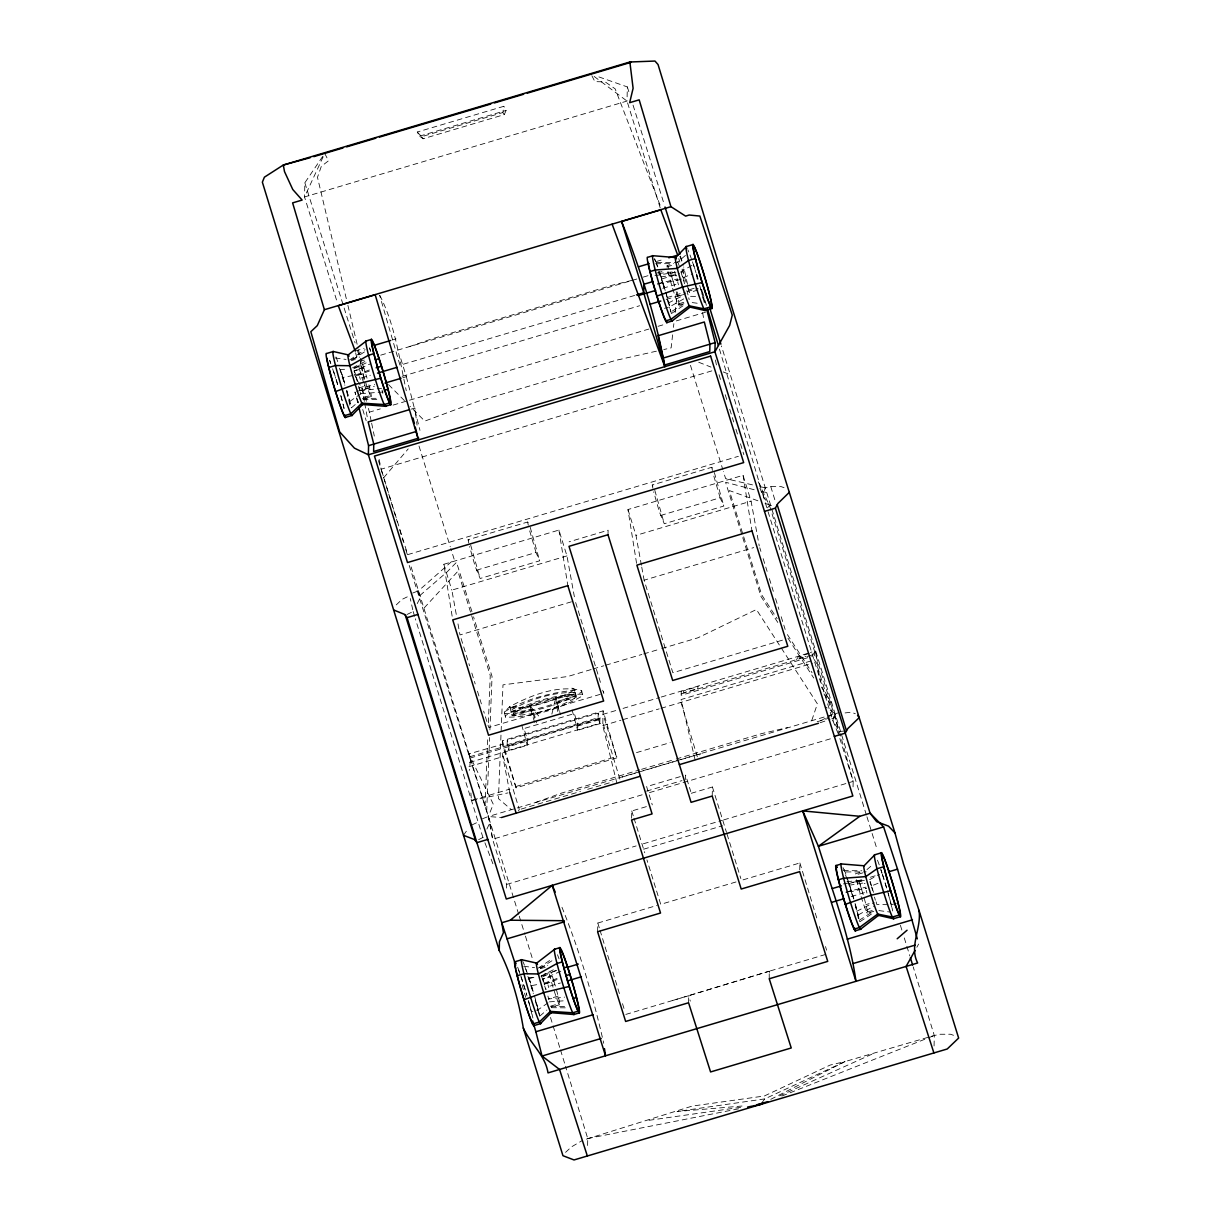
<?xml version="1.0" encoding="UTF-8"?>
<svg xmlns="http://www.w3.org/2000/svg" width="1221" height="1221" viewBox="0 0 1221 1221"><rect width="100%" height="100%" fill="white"/><g stroke="black" fill="none" stroke-linecap="round" stroke-linejoin="round"><path stroke-width="0.75" stroke-dasharray="5 3.75" d="M769.23 978.769L769.23 971.214L825.9 954.364M322.634 156.486L304.853 182.784L304.533 196.947L337.179 302.106M364.255 360.058L360.79 361.095L365.522 388.843L364.392 385.21M379.792 295.329C395.238 325.61 399.221 358.333 406.272 390.72M502.304 744.306L502.38 740.765L603.113 710.82L616.803 757.875L516.086 787.82L502.304 744.306L468.864 753.922L470.421 760.652L469.261 770.451M507.158 744.779L507.264 740.185L598.198 713.156L599.923 718.696L599.816 723.275L508.867 750.32L507.158 744.779L598.092 717.75L598.198 713.156M508.867 750.32L508.974 745.726L507.264 740.185M506.547 888.079L506.623 884.431L492.597 839.254L488.308 816.528L493.284 804.242L468.864 753.922M509.752 792.521L502.121 752.762L519.322 809.63L516.162 813.155M516.086 787.82L502.38 740.765M469.459 762.469L527.289 745.283L527.426 739.636L523.977 728.555L574.343 713.583L577.777 724.664L577.655 730.311L602.838 722.817L620.039 779.685L622.466 776.968L678.861 760.195M587.591 1145.512L587.744 1138.521L565.521 1066.254M597.603 931.745L597.802 923.045L657.142 905.402M616.895 783.21L602.777 725.64L603.113 710.82M607.997 534.737L608.104 530.219L569.108 541.803M323.183 156.746L304.533 196.947L627.014 101.068L627.335 86.92L596.306 76.007M631.593 818.223L631.761 810.973L647.161 806.394M683.134 272.588L683.211 268.895M698.03 289.988L689.331 292.567L683.729 266.956M695.115 759.95L681.059 699.557L814.438 659.905M681.257 691.101L681.165 695.329L808.18 657.57M685.515 779.563L685.622 775.03L690.765 791.62M688.568 1002.762L688.736 995.71L769.23 971.214L770.283 974.877M712.209 796.046L712.423 786.996L691.284 793.284M799.724 869.917L799.892 862.957L741.391 880.356M853.052 786.873L853.189 781.394L839.376 731.501L769.474 505.555L756.852 478.907M934.065 1045.97L934.294 1035.5L913.186 966.834M485.042 805.982L487.759 737.927M488.354 722.801L490.247 675.534L457.875 571.275L423.84 608.287M486.675 811.263L489.621 737.53M489.911 729.96L492.048 676.434L473.55 616.834M672.603 334.829L671.138 347.878L663.781 349.527M673.443 327.381L673.87 323.657M675.121 312.484L677.426 291.987M697.664 689.01L698.03 686.11M504.288 114.621L502.838 112.546L503.815 106.303L417.292 132.021L419.551 136.157L423.077 138.767L504.288 114.621L506.089 110.439L503.815 106.303M766.757 507.509L763.446 496.672L765.033 487.79L770.772 486.584L781.226 486.645L784.05 487.683M360.79 361.095L359.325 368.864L363.827 383.394M551.877 714.102L555.662 697.847L575.152 692.46L576.236 697.405C557.234 708.455 533.959 715.628 511.95 715.216L509.798 706.577C531.028 695.344 557.371 684.645 581.639 690.521L582.738 695.726C559.89 709.004 531.898 717.643 505.463 717.139L504.38 711.935L509.798 706.577M811.812 720.344L817.383 703.83L756.41 609.523L697.939 637.789L661.751 648.549M486.904 829.059L490.094 822.328L488.308 816.528L839.178 712.576M417.231 603.601L419.673 598.885L418.467 590.827L454.166 559.325L450.824 548.534M463.492 835.317L468.452 828.189M916.849 947.267L918.635 944.062M796.535 659.63L798.656 656.196L808.714 653.006M811.812 656.486L815.43 650.885L820.359 682.051M761.66 1103.082L764.758 1098.9L845.039 1061.568L934.294 1035.5L940.048 1034.263L950.503 1034.233L954.746 1035.729M383.699 477.732L408.196 448.916M767.475 507.875L769.474 505.555L774.114 505.067M396.276 604.868L402.091 599.358L408.135 596.443M565.567 1152.349L571.367 1146.946L581.974 1140.719M419.902 595.497L447.115 571.901L456.532 562.286L472.985 615.018M351.434 407.799L358.409 401.831M685.454 255.418L677.09 262.576L656.73 262.378M539.896 1016.025L546.871 1010.057M866.941 869.611L872.527 864.834M504.38 711.935C526.449 698.32 553.296 692.017 578.998 689.789M349.74 401.48L359.569 394.612M548.031 1002.838L538.202 1009.721L531.41 1011.736M349.694 359.92L365.14 349.633M671.596 313.415L685.5 304.166M538.156 968.146L552.06 958.897M860.057 921.641L872.42 913.415M364.407 351.953L350.335 360.958L355.25 359.493M672.313 311.065L684.813 303.067M540.369 968.192L554.426 959.187M859.218 920.298L873.274 911.293M691.941 265.4L681.15 271.489L683.104 277.655A25.931 1.618 73.4 0 1 685.057 284.127M683.714 298.901L669.749 306.776L664.468 308.348M869.611 879.715L878.861 874.495M858.21 915.002L873.717 906.257M575.152 692.46C553.159 692.032 529.868 699.221 510.866 710.256L510.882 711.522C532.875 711.95 556.165 704.761 575.152 693.711A193.116 30.082 -15.7 0 0 513.079 712.148L514.163 715.827L532.966 709.859L536.324 721.321M820.802 720.649L825.488 718.269M827.06 717.46L834.874 713.491L839.163 736.217L832.798 720.436L767.322 509.31M770.756 1099.327L845.039 1061.568L830.143 1065.063L764.331 1096L692.124 1106.104L584.859 1139.62M352.625 367.765L366.849 360.577M668.269 303.052L682.493 295.848M478.617 839.651L482.921 837.469L487.79 839.422M541.086 975.991L555.311 968.802M856.73 911.278L874.129 902.487M406.898 614.545L413.156 611.492L410.256 598.504M353.754 368.834L368.62 361.706M555.433 970.726L542.216 977.059L544.169 983.226A25.931 1.618 73.4 0 1 546.123 989.697M471.947 824.953L477.976 822.069M779.639 1095.878L872.984 1053.723M357.204 381.105A20.665 1.282 73.4 0 0 355.662 375.946L354.09 371.031L370.711 363.705M560.836 971.199L542.551 979.257L544.123 984.172L553.922 981.257L552.365 976.342A20.665 1.282 73.4 0 0 550.885 972.023M683.104 277.655L692.78 273.779M873.519 892.353A25.931 1.618 73.4 0 0 871.565 885.881L878.021 883.302M781.898 1096.031L934.294 1035.5M412.698 593.04L418.467 590.827M482.554 818.726L488.308 816.528L501.495 817.521M369.353 369.963L355.708 375L342.964 377.442L340.43 369.505L348.046 369.124M544.169 983.226L557.814 978.189M369.276 371.108L355.662 375.946L365.461 373.031A20.665 1.282 73.4 0 1 367.017 378.189M544.123 984.172L559.447 978.738M820.115 722.725L830.082 719.337M831.745 718.772L835.072 717.643L833.378 716.91L815.994 662.24L813.552 658.623L815.43 650.885L810.393 652.472M535.668 802.456L561.507 793.116L639.743 769.856M510.882 711.522L555.662 697.847L560.561 714.636M409.142 346.718L431.822 338.873L612.637 285.119L633.592 279.96M672.786 1000.457L769.23 971.214M419.551 136.157L506.089 110.439M417.292 132.021L421.627 136.691L502.838 112.546M355.204 351.038L364.087 348.397M392.49 339.942L396.047 338.889M656.318 261.508L663.461 259.386M351.327 359.432L357.86 357.478M667.17 267.43A20.665 1.282 73.4 0 1 667.277 265.491L673.809 263.553M667.277 265.491L667.933 266.529L672.832 265.079M380.677 355.174L636.828 279.014M643.208 277.121L649.557 275.229M657.173 272.97L662.301 271.444M654.96 275.671L675.915 272.146M354.304 367.582L360.851 365.644M668.635 274.13L676.8 271.703M360.943 368.376L359.325 368.864L358.501 365.293M661.736 278.953L679.563 273.657M354.09 371.031L363.904 368.116L365.461 373.031M670.207 272.283A20.665 1.282 73.4 0 1 671.687 276.602L676.587 275.152M657.539 283.791L677.579 278.892M657.524 284.172L662.805 282.6A32.021 1.999 73.4 0 1 665.201 290.613M671.687 276.602L673.244 281.517L683.058 278.602L681.486 273.687A20.665 1.282 73.4 0 0 680.494 270.726M634.63 295.451L399.969 365.216L379.67 295.375M361.477 377.884L370.375 375.244M662.774 288.309L676.8 284.127M358.547 388.049L365.598 385.958M689.407 289.682L694.627 288.125M364.362 401.373L361.95 388.293L374.74 384.493M402.136 376.343L639.636 305.738M667.048 297.588L685.317 292.155M687.148 291.605L698.107 288.354M356.715 391.468L374.404 386.202M402.808 377.762L406.364 376.709L400.152 356.73M666.162 299.466L685.775 293.635M358.638 386.172A20.665 1.282 73.4 0 1 359.844 390.796L369.658 387.881M677.441 296.367L682.341 294.917M363.812 397.435L370.36 395.482L371.001 396.535L362.835 398.962M667.979 271.459A20.665 1.282 73.4 0 0 678.128 303.983L684.676 302.03M678.128 303.983L678.784 305.021L685.332 303.083M371.26 421.352L369.353 412.164L380.311 408.898M393.101 405.097L407.722 400.747M409.539 400.213L648.87 329.044M658.012 326.328L663.491 324.71M676.281 320.909L705.509 312.21M411.279 409.111L414.865 408.043L417.063 425.122M711.843 370.879L381.166 469.185L378.876 458.15M407.692 554.639L738.369 456.318M468.742 542.918L468.101 539.728L527.655 522.023L528.342 523.076M652.869 488.171L652.243 484.981L711.782 467.277L712.469 468.345M452.136 616.178L443.818 564.285L558.928 530.067L566.956 555.906L574.755 598.839M636.568 563.293L627.96 509.539L743.055 475.32L751.083 501.159L759.233 545.955M476.465 570.207L536.019 552.503L539.682 560.79L480.143 578.495L475.274 566.712L469.551 546.55M660.607 515.46L720.146 497.756L723.824 506.043L664.27 523.748L659.401 511.965L653.693 491.804M456.257 614.392L451.846 590.125L566.956 555.906M641.407 565.247L635.988 535.378L751.083 501.159M571.443 601.8L459.996 634.935L457.616 621.855M782.478 640.155L672.863 672.74L644.123 580.189L753.754 547.588M591.162 669.535L567.643 676.541L502.991 684.859L498.443 798.641L511.37 809.676M592.979 669.001L603.83 665.781M605.647 665.231L641.849 654.471M643.65 653.937L659.935 649.099M600.183 694.352L488.721 727.487L483.653 711.156M615.766 710.561L603.021 714.346L616.803 757.875M623.046 708.409L659.432 697.588M661.248 697.038L798.656 656.196M809.202 653.494L800.778 655.998L799.328 658.348L805.952 656.379M469.749 756.776L602.96 717.17M681.196 693.91L813.003 654.731M508.974 745.726L599.923 718.696M470.024 758.104L527.396 741.04M577.747 726.068L602.93 718.589M602.777 725.64L620.97 720.222M622.786 719.688L659.172 708.867M660.988 708.333L812.347 663.324M469.001 766.696L502.731 756.669M516.117 786.446L616.834 756.501M470.894 792.994L471.443 800.503L509.829 789.087M636.492 752.624L670.176 742.612M641.574 769.306L674.404 759.554M676.22 759.004L761.736 733.577L787.514 727.579M680.692 759.66L700.701 753.708L697.481 757.31L680.997 702.38M521.123 809.096L580.479 791.452M587.667 789.315L612.85 781.822M817.185 721.718L829.792 717.979M680.295 776.617L646.626 786.629L652.289 804.868M646.52 791.147L681.974 780.616M642.17 794.795L492.597 839.254L490.094 822.328L408.882 564.392M649.465 792.612L831.867 738.384M506.623 884.431L636.126 845.924M643.421 843.757L721.855 820.436M723.671 819.902L853.189 781.394L839.712 738.033M643.62 849.206L722.496 825.762M736.019 881.959L660.729 904.334L646.932 859.874M539.789 967.658L547.954 965.231A20.665 1.282 73.4 0 0 547.695 965.536M855.478 874.022A20.665 1.282 73.4 0 1 855.738 873.717L862.285 871.779M540.43 968.696L545.344 967.246M862.926 872.817L856.394 874.755L855.738 873.717M843.421 883.897L864.376 880.372M528.113 978.998L535.271 976.876M544.23 974.205L556.776 970.481M848.626 883.714L863.11 879.395M870.359 877.243L879.41 874.557M541.132 976.296L549.313 973.87M857.096 882.371L863.629 880.417M552.365 976.342L542.551 979.257A20.665 1.282 73.4 0 0 541.086 974.938M858.668 880.524A20.665 1.282 73.4 0 1 860.149 884.843L865.048 883.378M846 892.017L866.04 887.133M845.985 892.398L851.266 890.842A32.021 1.999 73.4 0 1 853.662 898.839M873.793 911.309L867.246 913.247A20.665 1.282 73.4 0 0 861.705 889.743L866.605 888.293M549.938 986.11L560.424 982.997M851.205 896.55L865.262 892.368M558.119 996.107L548.305 999.022L564.636 997.13M865.903 904.608L869.169 903.632M896.351 903.235L891.254 904.746L876.831 904.517A25.931 1.618 73.4 0 0 875.304 898.717M550.64 1006.15L558.821 1003.708L559.462 1004.761L551.297 1007.188M856.44 879.685A20.665 1.282 73.4 0 0 866.605 912.209L873.137 910.255M625.808 1014.422L688.736 995.71L690.292 1001.159M559.142 710.988L556.745 702.808L576.236 697.405L574.068 688.766L571.871 688.156M658.745 271.306A27.228 1.694 73.4 0 1 660.683 276.999L662.744 283.47L677.518 279.93M847.679 880.86A27.228 1.694 73.4 0 1 849.144 885.225L851.205 891.696L865.979 888.155M656.41 351.19L615.903 360.332L477.793 401.388L424.801 421.108L410.027 406.257M471.443 800.503L507.936 792.902M587.744 1138.521L740.17 1108.5M526.755 971.824A31.715 1.969 73.4 0 0 524.786 966.559A33.455 2.076 73.4 0 1 528.891 977.731L531.425 985.668L538.705 984.279M512.072 707.005L517.277 706.165M660.683 276.999L676.281 274.527M849.144 885.225L864.758 882.752M764.758 1098.9L677.075 1111.507L745.436 1105.753M649.053 1120.298L743.894 1106.852M658.485 273.535L674.816 271.642M359.844 390.796L381.608 388.278M845.085 712.927L851.068 712.225L855.311 713.72M846.947 881.76L863.278 879.868M844.718 731.028L839.376 731.501L832.798 720.436L834.874 713.491L825.671 706.974M383.089 392.002L360.973 393.62A25.931 1.618 73.4 0 0 359.447 387.82M549.435 1001.861L564.178 1000.777M528.891 977.731L536.507 977.349M655.753 263.721L672.237 263.644M362.378 398.397L378.876 398.305M846.046 871.947L866.193 871.84M550.839 1006.623L567.338 1006.547M363.049 399.465L377.854 399.618M843.345 870.588L861.843 870.771M551.51 1007.691L568.162 1007.859M695.573 296.398L688.369 296.291A25.931 1.618 73.4 0 1 689.178 299.649M692.215 302.579L699.465 303.541M335.195 357.997L346.062 359.432M878.876 910.576L889.743 912.011M523.656 966.223L534.523 967.658M754.181 489.728L725.61 482.28L760.988 596.474L778.754 623.946M761.202 491.3L766.467 492.475M752.487 484.874L725.625 478.617L723.397 471.413M759.66 486.538L765.033 487.79M582.722 694.215C556.272 693.711 528.296 702.334 505.448 715.613L505.463 717.139M532.966 709.859L530.769 709.248L511.95 715.216L511.95 713.949C530.952 702.899 554.227 695.726 576.22 696.138L556.745 701.541L556.745 702.808M509.813 707.844C531.807 708.256 555.082 701.083 574.084 690.033L574.068 688.766M504.395 713.446C530.83 713.949 558.821 705.326 581.654 692.048L581.639 690.521M757.905 500.778L729.334 490.567L761.69 594.825L777.121 618.681M765.033 503.342L770.39 505.25M698.733 362.255L710.988 367.094M723.244 371.932L730.25 374.694M594.123 76.419L627.014 101.068M388.553 384.63L404.67 400.839M534.6 722.344L529.7 705.555L540.109 717.597M421.627 136.691L423.077 138.767M759.844 488.049L763.446 496.672L769.474 505.555M787.392 634.584L812.057 672.74M821.321 687.041L831.593 702.945M788.003 638.262L813.705 678.006M823.977 693.91L833.226 708.226M652.243 484.981L652.914 486.05M468.101 539.728L468.788 540.796M866.605 912.209L867.246 913.247M354.136 374.084L360.21 385.149M591.864 75.717L594.871 81.609L605.204 81.914L615.14 88.828L660.805 207.005M324.725 153.388L328.48 160.821L321.337 166.3L317.475 177.32L347.451 303.48M361.95 388.293L364.194 394.154A15.095 0.946 73.4 0 1 366.437 401.251M627.96 509.539L635.988 535.378M443.818 564.285L451.846 590.125M561.965 907.264C579.761 951.159 593.284 997.114 603.723 1043.283M529.7 705.555L536.446 722.832M679.883 256.379L683.302 265.201M602.64 690.186L603.83 693.269L602.701 689.636M484.92 842.749L492.933 863.858M714.346 472.558L723.824 506.043M654.792 490.262L664.27 523.748M530.204 527.304L539.682 560.79M470.65 545.009L480.143 578.495M674.389 271.413L677.899 281.074M720.146 497.756L713.247 474.099M536.019 552.503L529.105 528.846M339.453 368.162L344.887 385.332M527.915 976.388L533.348 993.558M693.482 264.53L696.016 272.481M882.447 874.358L884.477 880.707A33.455 2.076 73.4 0 1 886.98 889.071M870.1 881.257L871.565 885.881M869.947 881.928L871 885.194M860.149 884.843L861.705 889.743M660.24 274.099L662.82 282.219A34.157 2.121 73.4 0 1 665.384 290.751M662.805 282.6L660.378 275A32.021 1.999 73.4 0 0 659.203 271.505M848.839 883.226L851.266 890.842M354.243 370.375L355.708 375A25.931 1.618 73.4 0 1 357.646 381.471M333.638 371.52L335.668 377.869M627.335 86.92L629.044 92.369M633.043 105.113L664.453 205.174M680.448 256.105L682.157 261.569M304.853 182.784L355.082 342.903M357.371 350.168L359.646 357.448M358.364 402.869L354.96 391.987L357.692 402.716M866.376 814.972L721.428 345.955M866.941 816.773L877.06 849.389M719.016 374.694L721.275 381.975M725.228 394.704L727.487 401.968M729.746 409.249L733.699 421.962M735.958 429.243L738.201 436.508M740.46 443.788L743.848 454.685M678.8 258.638L679.883 262.118M682.051 269.108L686.507 283.486M687.072 285.302L689.331 292.567M627.579 102.885L660.256 208.028M678.479 284.829L677.716 282.082M759.798 547.771L760.912 551.404M763.171 558.669L767.109 571.367M769.367 578.632L773.32 591.33M775.564 598.595L778.952 609.477M781.196 616.742L785.149 629.441M866.941 893.055L866.193 890.307M690.46 365.308L722.832 469.612M712.423 786.996L726.495 832.34M727.044 834.111L740.842 878.571M575.656 602.518L600.442 682.371M631.761 810.973L633.455 816.437M634.02 818.253L644.734 852.762M598.092 717.75L599.816 723.275M419.001 446.016L450.259 546.733M461.111 638.552L469.566 665.781M471.825 673.046L475.198 683.928M477.457 691.193L481.395 703.891M360.302 379.426L359.539 376.679M548.763 987.652L548 984.904M381.73 471.016L407.127 552.823M518.696 914.376L410.195 563.904M519.246 916.193L524.877 934.309M525.442 936.125L532.722 959.66M482.921 837.469L415.354 618.788M770.772 486.584L775.732 502.731M900.396 925.274L902.075 930.707M904.288 937.926L909.843 955.997M799.892 862.957L817.154 919.291M819.383 926.571L820.497 930.204M825.503 946.55L826.617 950.182M597.802 923.045L599.45 928.418M599.999 930.219L620.314 996.504M622.512 1003.662L624.709 1010.835M550.503 1017.475L559.951 1048.198M560.515 1049.999L564.957 1064.453M362.729 409.508L366.178 420.726M378.418 460.531L397.329 522.069M399.71 529.792L403.449 541.971M405.769 549.542L407.906 556.44M413.156 611.492L414.804 616.956M706.41 305.357L701.526 288.95L705.601 305.052M719.444 349.084L763.446 496.672M522.008 984.752L525.747 997.404M572.115 710.057L577.655 730.311M521.749 725.03L527.289 745.283M535.195 1000.106L537.942 1011.049M346.733 391.865L350.183 406.501M406.364 376.709L419.978 430.372M368.452 408.409L369.353 412.164M347.893 305.342L358.028 348.016M358.47 349.862L361.111 360.989M355.616 352.808L356.853 358.165M715.414 360.042L716.941 367.399M371.642 423.199L374.313 436.08M711.782 467.277L712.423 470.467M527.655 522.023L528.281 525.213M702.594 312.652L703.968 320.116M364.697 403.251L367.811 420.07M641.742 567.109L644.123 580.189M743.055 475.32L751.968 530.921M558.928 530.067L567.841 585.668M555.662 697.847L557.829 712.621M696.703 274.069L697.237 279.426M335.973 356.944A33.455 2.076 73.4 0 1 338.049 362.515M342.964 377.442A33.455 2.076 73.4 0 1 344.978 384.142M346.886 390.781A33.455 2.076 73.4 0 1 351.221 407.738M329.67 360.195A33.455 2.076 73.4 0 1 330.708 362.988M336.172 379.472A33.455 2.076 73.4 0 1 338.675 387.82M340.995 396.016A33.455 2.076 73.4 0 1 344.108 408.348M369.52 347.771A34.157 2.121 73.4 0 1 370.589 350.625M369.459 348.214A32.021 1.999 73.4 0 1 370.741 351.587M329.533 360.348A31.715 1.969 73.4 0 1 330.799 363.69M332.6 368.788A31.715 1.969 73.4 0 1 335.668 378.235M336.157 379.777A31.715 1.969 73.4 0 1 338.522 387.698M340.72 395.482A31.715 1.969 73.4 0 1 343.986 408.501M340.537 370.222A31.715 1.969 73.4 0 1 345.314 385.683M346.672 390.399A31.715 1.969 73.4 0 1 350.473 405.143M360.18 392.185A20.665 1.282 73.4 0 1 360.76 394.673M382.066 390.094A27.228 1.694 73.4 0 1 382.814 393.376M370.36 395.482A20.665 1.282 73.4 0 1 360.195 362.958M359.233 357.295A20.665 1.282 73.4 0 1 359.493 357.005M362.423 363.797A20.665 1.282 73.4 0 1 363.904 368.116M368.879 384.859A20.665 1.282 73.4 0 1 371.001 396.535M877.487 860.21A33.455 2.076 73.4 0 1 879.563 865.765M880.723 869.123A33.455 2.076 73.4 0 1 881.944 872.771M887.453 890.72A33.455 2.076 73.4 0 1 892.734 911.003M844.154 869.52A34.157 2.121 73.4 0 1 848.702 882.34L851.281 890.445A34.157 2.121 73.4 0 1 853.845 898.977M855.295 904.074A34.157 2.121 73.4 0 1 859.721 921.397M843.024 867.612A32.021 1.999 73.4 0 1 844.581 871.214M855.021 903.601A32.021 1.999 73.4 0 1 857.325 912.163M857.753 913.857A32.021 1.999 73.4 0 1 859.172 919.84M880.906 870.039A31.715 1.969 73.4 0 1 882.05 873.488M882.524 874.938A31.715 1.969 73.4 0 1 886.828 888.949M888.186 893.665A31.715 1.969 73.4 0 1 892.276 909.737M871.519 886.828A20.665 1.282 73.4 0 1 872.557 890.277M874.495 897.069A20.665 1.282 73.4 0 1 875.335 900.213M845.527 875.014A27.228 1.694 73.4 0 1 847.206 879.532M851.205 891.696A27.228 1.694 73.4 0 1 853.25 898.503M855.143 905.188A27.228 1.694 73.4 0 1 858.47 919.047M696.519 274.13A33.455 2.076 73.4 0 1 698.519 280.83M700.823 289.041A33.455 2.076 73.4 0 1 704.273 302.777M654.532 258.501A34.157 2.121 73.4 0 1 655.692 261.279M656.181 262.546A34.157 2.121 73.4 0 1 657.798 266.972M665.872 292.445A34.157 2.121 73.4 0 1 671.26 313.171M654.563 259.386A32.021 1.999 73.4 0 1 655.54 261.584M656.12 262.988A32.021 1.999 73.4 0 1 657.402 266.361M665.659 292.201A32.021 1.999 73.4 0 1 670.711 311.614M687.835 249.801A31.715 1.969 73.4 0 1 688.812 251.969M689.987 254.945A31.715 1.969 73.4 0 1 691.33 258.638M692.429 261.798A31.715 1.969 73.4 0 1 695.985 272.787M696.474 274.359A31.715 1.969 73.4 0 1 698.366 280.723M699.725 285.439A31.715 1.969 73.4 0 1 703.815 301.511M683.577 280.311A20.665 1.282 73.4 0 1 684.599 283.76M662.744 283.47A27.228 1.694 73.4 0 1 664.789 290.277M667.109 298.535A27.228 1.694 73.4 0 1 669.474 308.135M667.933 266.529A20.665 1.282 73.4 0 1 668.925 268.849M673.244 281.517A20.665 1.282 73.4 0 1 674.801 286.676M676.22 291.743A20.665 1.282 73.4 0 1 678.784 305.021M677.701 261.767A25.931 1.618 73.4 0 1 679.303 266.071M686.843 290.491A25.931 1.618 73.4 0 1 688.018 294.917M522.817 961.431A33.455 2.076 73.4 0 1 524.435 965.185M531.425 985.668A33.455 2.076 73.4 0 1 533.928 994.031M534.416 995.695A33.455 2.076 73.4 0 1 539.682 1015.964M517.643 967.2A33.455 2.076 73.4 0 1 519.719 972.755M520.879 976.098A33.455 2.076 73.4 0 1 522.1 979.746L524.633 987.697A33.455 2.076 73.4 0 1 526.648 994.382M528.571 1001.037A33.455 2.076 73.4 0 1 529.456 1004.257M529.883 1005.814A33.455 2.076 73.4 0 1 532.89 1017.993M557.493 954.746A34.157 2.121 73.4 0 1 559.05 958.851M529.014 978.464A31.715 1.969 73.4 0 1 533.775 993.909M535.973 1001.678A31.715 1.969 73.4 0 1 539.239 1014.712M518.604 970.161A31.715 1.969 73.4 0 1 519.963 973.854M521.062 977.014A31.715 1.969 73.4 0 1 526.999 995.924M528.342 1000.655A31.715 1.969 73.4 0 1 531.807 1013.934M544.642 985.881A20.665 1.282 73.4 0 1 545.665 989.331M558.821 1003.708A20.665 1.282 73.4 0 1 548.656 971.183M553.922 981.257A20.665 1.282 73.4 0 1 559.462 1004.761M547.908 996.061A25.931 1.618 73.4 0 1 548.702 999.053M683.699 690.811L683.653 692.75L695.283 689.285L695.527 687.286L683.699 690.811"/><path stroke-width="1.5" d="M499.252 950.533L499.404 941.834L503.449 932.615L501.77 922.755L407.051 617.658L404.7 614.438L393.635 609.966L262.362 182.173L264.392 177.182L283.303 165.033L629.868 61.996L654.975 61.05L658.043 64.53L733.195 311.508L894.947 832.89L903.418 863.69L919.001 910.378L958.638 1038.064L947.221 1048.992L574.023 1159.95L562.957 1155.707L523.305 1028.021C518.788 1001.388 511.538 974.755 499.252 950.533L393.635 609.966M359.05 408.089L368.574 445.65L368.376 454.792L506.288 899.022L852.853 795.985L714.926 351.755L715.14 342.613L706.974 310.424M919.001 910.378C921.748 928.174 908.943 946.016 917.643 962.987L548.015 1072.893C545.283 1055.158 530.387 1043.772 523.305 1028.021M310.195 157.707L283.303 165.033L284.508 171.612L292.765 189.484L302.136 200.061L292.613 202.884L324.389 309.707L317.277 325.625L310.836 331.715L339.667 431.868L354.426 448.153L368.376 454.792L714.926 351.755L729.67 325.397L732.264 315.14L699.877 216.056L689.178 215.033L685.607 216.117L670.94 206.67L639.178 99.847L629.654 102.686L633.104 88.294L629.868 61.996L631.211 62.271L527.243 93.178M764.499 511.385L775.381 508.15L777.899 503.479L789.331 492.322M915.048 950.457L906.104 966.422L933.897 1052.96M686.355 246.535L675.625 257.539L652.96 255.723L647.679 257.295A34.157 2.121 73.4 0 0 653.067 283.364A34.157 2.121 73.4 0 0 665.628 320.909L666.697 322.634L671.977 321.062L690.063 307.127L704.975 310.516L711.767 308.486A33.455 2.076 73.4 0 0 702.792 270.467L700.274 262.515A33.455 2.076 73.4 0 0 694.2 246.215L693.146 244.521L686.355 246.535A33.455 2.076 73.4 0 0 691.62 272.054A33.455 2.076 73.4 0 0 703.922 308.821L704.975 310.516A33.455 2.076 73.4 0 0 705.402 310.012M864.086 865.781L874.816 854.776L881.608 852.746L882.661 854.441A33.455 2.076 73.4 0 1 888.735 870.741L891.269 878.693A33.455 2.076 73.4 0 1 900.228 916.727L893.436 918.741L878.525 915.368L877.701 914.056A25.931 1.618 73.4 0 1 868.177 885.561A25.931 1.618 73.4 0 1 864.086 865.781L841.422 863.949L836.141 865.521A34.157 2.121 73.4 0 0 841.528 891.589A34.157 2.121 73.4 0 0 854.09 929.135L855.158 930.86L860.439 929.288L878.525 915.368A25.931 1.618 73.4 0 0 878.845 914.987M897.191 938.781L907.066 930.219M515.72 965.277L501.77 922.755L510.317 920.207L552.243 885.362L555.234 892.093M349.038 356.196L348.229 354.884A25.931 1.618 73.4 0 0 352.304 374.664A25.931 1.618 73.4 0 0 361.843 403.159L362.668 404.472L385.317 406.288L390.613 404.716A34.157 2.121 73.4 0 0 381.44 365.873L378.861 357.768A34.157 2.121 73.4 0 0 372.664 341.102L371.581 339.392L366.3 340.949L348.229 354.884L333.302 351.511L326.511 353.525A33.455 2.076 73.4 0 0 331.791 379.044A33.455 2.076 73.4 0 0 344.078 415.812L345.146 417.49L351.923 415.476L362.668 404.472A25.931 1.618 73.4 0 0 362.988 404.09M537.499 964.422L536.691 963.11A25.931 1.618 73.4 0 0 540.766 982.89A25.931 1.618 73.4 0 0 550.305 1011.4L551.129 1012.697L573.794 1014.514L579.075 1012.957A34.157 2.121 73.4 0 0 569.902 974.099L567.322 965.994A34.157 2.121 73.4 0 0 561.126 949.343L560.042 947.618L554.761 949.19L536.691 963.11L521.764 959.737L514.972 961.751A33.455 2.076 73.4 0 0 520.253 987.27A33.455 2.076 73.4 0 0 532.554 1024.037L533.608 1025.716L540.399 1023.702L551.129 1012.697A25.931 1.618 73.4 0 0 551.449 1012.316M859.782 816.3L818.406 846.275C832.234 890.826 849.511 934.935 855.967 981.318L802.716 810.897L859.782 816.3L870.1 813.232L883.607 826.892L897.527 869.169L917.307 938.857M763.995 1102.761L760.622 1104.471L747.618 1107.035M764.087 1102.914L756.913 1105.005M767.719 1101.663L756.822 1104.791M313.797 156.639L343.025 147.955M346.627 146.886L375.854 138.187M379.472 137.118L490.781 104.029M494.413 102.946L523.626 94.261M324.389 309.707L670.94 206.67M375.595 294.643L338.309 305.723L355.204 351.038M621.611 221.505C639.987 268.528 655.86 316.911 664.865 366.636L643.726 292.75L621.611 221.505L660.82 209.844L677.716 255.143L668.803 257.799M374.74 345.222L390.72 340.476M638.507 266.804L649.19 263.629M373.809 353.678L368.528 355.25L349.923 365.735L335.485 365.506L328.708 367.521M649.908 271.581L655.189 270.024L677.319 268.391L688.537 260.531L695.329 258.516M375.473 359.707L378.998 358.653L381.425 366.269A32.021 1.999 73.4 0 1 390.003 402.671L388.995 401.053A32.021 1.999 73.4 0 1 377.228 365.857A32.021 1.999 73.4 0 1 372.176 341.437L373.183 343.04A32.021 1.999 73.4 0 1 378.998 358.653M652.823 281.593L643.91 284.249L643.726 292.75L636.446 294.902M376.144 367.842L381.425 366.269M377.487 373.122L397.054 367.307M638.232 295.604L655.769 290.384M335.485 391.559L355.174 384.371L380.738 378.235M656.837 296.138L682.57 287.027L702.106 282.555M385.058 383.043L401.037 378.296M650.121 304.227L660.82 301.053M384.401 390.323L387.912 389.285M344.078 415.812L350.87 413.782L361.843 403.159L384.249 404.563L389.53 402.991L390.613 404.716M711.767 308.486L710.714 306.807L703.922 308.821L689.239 305.83L670.909 319.337L665.628 320.909M409.478 409.645L368.147 421.932L373.779 444.108L373.611 451.526L418.727 438.11M368.574 445.65L416.437 431.425M663.736 357.906L715.14 342.613M407.051 617.658L417.933 614.422M501.495 817.521L640.384 776.235M679.38 764.636L818.452 723.29M487.79 839.422L476.907 842.658L474.557 839.56L463.492 835.317M834.355 736.385L845.237 733.149L847.756 728.601L859.172 717.673L857.539 715.369M507.02 938.857L564.361 921.809M883.607 826.892L818.406 846.275L802.716 810.897M562.286 961.904L557.005 963.476L538.385 973.961L523.962 973.732L517.17 975.747M838.369 879.822L843.65 878.25L865.781 876.617L876.999 868.757L883.79 866.742M563.934 967.932L567.46 966.879L569.886 974.495A32.021 1.999 73.4 0 1 578.479 1010.896L577.457 1009.294A32.021 1.999 73.4 0 1 565.689 974.099A32.021 1.999 73.4 0 1 560.637 949.663L561.645 951.281A32.021 1.999 73.4 0 1 567.46 966.879M567.521 967.276L578.281 964.086M832.325 888.552L841.376 885.866M888.476 871.855L897.527 869.169M566.361 975.533L569.886 974.495M567.429 980.921L581.41 976.754M831.867 902.288L844.169 898.641M523.946 999.785L543.635 992.597L569.2 986.461M890.582 890.781L871.031 895.252L845.298 904.364M572.863 998.549L576.373 997.511M532.554 1024.037L539.331 1022.023L550.305 1011.4L572.71 1012.789L577.991 1011.232L579.075 1012.957M900.228 916.727L899.175 915.033L892.383 917.047L877.701 914.056L859.37 927.563L854.09 929.135M587.347 1155.997L559.554 1069.459L542.048 1056.028L535.866 1031.745L593.192 1014.712M847.252 939.178L912.453 919.795M542.048 1056.028L601.175 1038.445M853.433 963.445L915.017 945.146M510.317 920.207L564.224 920.71M894.947 832.89L888.522 826.144L876.647 821.657L870.1 813.232L775.381 508.15M676.434 258.852L675.625 257.539A25.931 1.618 73.4 0 0 679.7 277.335A25.931 1.618 73.4 0 0 689.239 305.83L690.063 307.127M666.101 320.589L665.094 318.971A32.021 1.999 73.4 0 1 655.646 291.773A32.021 1.999 73.4 0 1 648.107 262.347M836.141 865.521L837.224 867.246M514.972 961.751L516.025 963.445M612.118 224.16L664.865 366.636M405.341 615.308L475.732 841.116M665.018 206.99L679.868 254.289M552.243 885.362L605.509 1055.799L604.487 1048.641M846.489 730.875L777.212 504.746M509.752 792.521L516.162 813.155M910.408 957.798L912.621 965.033M709.828 308.257L720.878 344.169M707.493 308.989L718.36 345.436M375.137 294.612L418.437 439.896L415.277 427.152M532.661 1020.909L535.866 1031.745M413.034 418.04L414.377 423.504M345.055 415.369A31.715 1.969 73.4 0 1 336.706 395.085A31.715 1.969 73.4 0 1 326.831 358.165M389.53 402.991A34.157 2.121 73.4 0 1 376.968 365.445A34.157 2.121 73.4 0 1 371.581 339.392M366.3 340.949A34.157 2.121 73.4 0 0 371.688 367.017A34.157 2.121 73.4 0 0 384.249 404.563L385.317 406.288A34.157 2.121 73.4 0 0 385.76 405.784M333.302 351.511A33.455 2.076 73.4 0 0 338.568 377.03A33.455 2.076 73.4 0 0 350.87 413.782L351.923 415.476A33.455 2.076 73.4 0 0 352.35 414.987M345.558 417.002A33.455 2.076 73.4 0 1 345.146 417.49M899.175 915.033A33.455 2.076 73.4 0 1 886.873 878.265A33.455 2.076 73.4 0 1 881.608 852.746M841.422 863.949A34.157 2.121 73.4 0 0 846.809 890.017A34.157 2.121 73.4 0 0 859.37 927.563L860.439 929.288A34.157 2.121 73.4 0 0 860.881 928.784M855.6 930.356A34.157 2.121 73.4 0 1 855.158 930.86M874.816 854.776A33.455 2.076 73.4 0 0 880.082 880.295A33.455 2.076 73.4 0 0 892.383 917.047L893.436 918.741A33.455 2.076 73.4 0 0 893.864 918.253M848.336 913.354A32.021 1.999 73.4 0 0 853.555 927.197L854.563 928.815A32.021 1.999 73.4 0 0 854.975 928.342M847.74 911.583A32.021 1.999 73.4 0 1 843.39 897.572M842.917 895.985A32.021 1.999 73.4 0 1 836.736 867.566M710.714 306.807A33.455 2.076 73.4 0 1 698.412 270.039A33.455 2.076 73.4 0 1 693.146 244.521M652.96 255.723A34.157 2.121 73.4 0 0 658.348 281.792A34.157 2.121 73.4 0 0 670.909 319.337L671.977 321.062A34.157 2.121 73.4 0 0 672.405 320.558M667.124 322.13A34.157 2.121 73.4 0 1 666.697 322.634M686.446 248.672A31.715 1.969 73.4 0 1 686.843 248.199M533.516 1023.595A31.715 1.969 73.4 0 1 526.358 1007.004A31.715 1.969 73.4 0 1 516.132 970.756M515.796 969.108A31.715 1.969 73.4 0 1 515.46 963.415M577.991 1011.232A34.157 2.121 73.4 0 1 565.43 973.671A34.157 2.121 73.4 0 1 560.042 947.618M554.761 949.19A34.157 2.121 73.4 0 0 560.149 975.243A34.157 2.121 73.4 0 0 572.71 1012.789L573.794 1014.514A34.157 2.121 73.4 0 0 574.221 1014.01M521.764 959.737A33.455 2.076 73.4 0 0 527.045 985.255A33.455 2.076 73.4 0 0 539.331 1022.023L540.399 1023.702A33.455 2.076 73.4 0 0 540.811 1023.213M534.02 1025.228A33.455 2.076 73.4 0 1 533.608 1025.716M709.935 344.169L709.767 351.572L664.651 364.987L658.119 335.729L704.319 321.993L709.935 344.169M710.607 356.12L374.45 456.074L407.509 562.56L743.665 462.606L710.607 356.12M607.997 534.737L569.001 546.336L652.075 813.919L631.547 820.024L660.53 913.033L597.603 931.745L625.64 1021.458L688.568 1002.762L710.576 1071.946L791.239 1047.969L769.23 978.769L827.731 961.385L799.694 871.657L741.193 889.041L712.209 796.046L691.071 802.334L607.997 534.737M567.841 585.668L452.732 619.886L488.553 735.24L603.647 701.022L567.841 585.668M751.968 530.921L636.874 565.14L672.679 680.494L787.789 646.275L751.968 530.921M884.157 867.673A31.715 1.969 73.4 0 0 899.74 915.063A31.715 1.969 73.4 0 0 888.842 871.473A31.715 1.969 73.4 0 0 884.157 867.673M695.695 259.447A31.715 1.969 73.4 0 0 711.278 306.822A31.715 1.969 73.4 0 0 700.381 263.248A31.715 1.969 73.4 0 0 695.695 259.447"/></g></svg>
